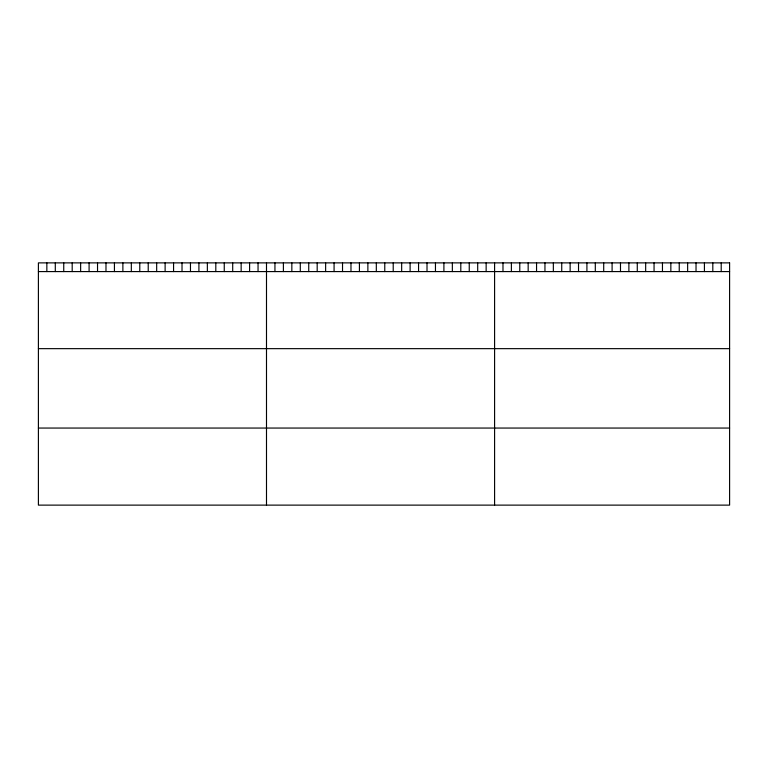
<?xml version="1.0" encoding="UTF-8"?>
<svg xmlns="http://www.w3.org/2000/svg" width="768" height="768" viewBox="0 0 768 768"><rect width="100%" height="100%" fill="white"/><g stroke="black" fill="none" stroke-linecap="round" stroke-linejoin="round"><path stroke-width="1.15" d="M38.4 271.584L729.6 271.584M38.4 348.653L729.6 348.653M38.4 428.054L729.6 428.054M721.21 262.877L721.21 271.584M712.81 262.877L712.81 271.584M704.419 262.877L704.419 271.584M696.029 262.877L696.029 271.584M687.638 262.877L687.638 271.584M679.238 262.877L679.238 271.584M670.848 262.877L670.848 271.584M662.458 262.877L662.458 271.584M654.058 262.877L654.058 271.584M645.667 262.877L645.667 271.584M637.277 262.877L637.277 271.584M628.886 262.877L628.886 271.584M620.486 262.877L620.486 271.584M612.096 262.877L612.096 271.584M603.706 262.877L603.706 271.584M595.306 262.877L595.306 271.584M586.915 262.877L586.915 271.584M578.525 262.877L578.525 271.584M570.134 262.877L570.134 271.584M561.734 262.877L561.734 271.584M553.344 262.877L553.344 271.584M544.954 262.877L544.954 271.584M536.554 262.877L536.554 271.584M528.163 262.877L528.163 271.584M519.773 262.877L519.773 271.584M511.382 262.877L511.382 271.584M502.982 262.877L502.982 271.584M494.592 262.877L494.592 505.123M486.144 262.877L486.144 271.584M477.696 262.877L477.696 271.584M469.248 262.877L469.248 271.584M460.8 262.877L460.8 271.584M452.352 262.877L452.352 271.584M443.904 262.877L443.904 271.584M435.456 262.877L435.456 271.584M427.008 262.877L427.008 271.584M418.56 262.877L418.56 271.584M410.112 262.877L410.112 271.584M401.664 262.877L401.664 271.584M393.216 262.877L393.216 271.584M384.768 262.877L384.768 271.584M376.32 262.877L376.32 271.584M367.872 262.877L367.872 271.584M359.424 262.877L359.424 271.584M350.976 262.877L350.976 271.584M342.528 262.877L342.528 271.584M334.08 262.877L334.08 271.584M325.632 262.877L325.632 271.584M317.184 262.877L317.184 271.584M308.736 262.877L308.736 271.584M300.288 262.877L300.288 271.584M291.84 262.877L291.84 271.584M283.392 262.877L283.392 271.584M274.944 262.877L274.944 271.584M266.496 262.877L266.496 505.123M258.048 262.877L258.048 271.584M249.6 262.877L249.6 271.584M241.152 262.877L241.152 271.584M232.704 262.877L232.704 271.584M224.256 262.877L224.256 271.584M215.808 262.877L215.808 271.584M207.36 262.877L207.36 271.584M198.912 262.877L198.912 271.584M190.464 262.877L190.464 271.584M182.016 262.877L182.016 271.584M173.568 262.877L173.568 271.584M165.12 262.877L165.12 271.584M156.672 262.877L156.672 271.584M148.224 262.877L148.224 271.584M139.776 262.877L139.776 271.584M131.328 262.877L131.328 271.584M122.88 262.877L122.88 271.584M114.432 262.877L114.432 271.584M105.984 262.877L105.984 271.584M97.536 262.877L97.536 271.584M89.088 262.877L89.088 271.584M80.64 262.877L80.64 271.584M72.192 262.877L72.192 271.584M63.744 262.877L63.744 271.584M55.296 262.877L55.296 271.584M46.848 262.877L46.848 271.584M729.6 262.877L38.4 262.877L38.4 505.123L729.6 505.123L729.6 262.877"/></g></svg>
